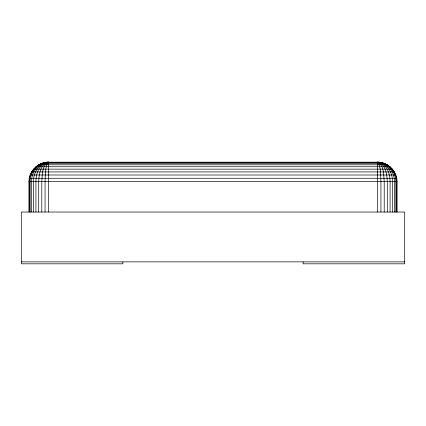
<?xml version="1.0" encoding="UTF-8"?>
<svg xmlns="http://www.w3.org/2000/svg" width="426" height="426" viewBox="0 0 426 426"><rect width="100%" height="100%" fill="white"/><g stroke="black" fill="none" stroke-linecap="round" stroke-linejoin="round"><path stroke-width="0.64" d="M28.968 212.026L28.968 181.662C28.787 171.247 38.031 162.002 48.447 162.184L377.553 162.184C387.969 162.002 397.213 171.247 397.032 181.662L397.032 212.026M48.447 212.026L48.447 162.184L47.856 162.482C44.863 168.302 45.422 175.288 45.06 181.662L45.06 212.026M29.266 212.026L29.266 181.662C29.069 171.358 38.079 162.024 48.447 162.184C41.695 165.405 42.419 175.251 41.785 181.662L41.785 212.026M30.145 212.026L30.145 181.662C29.921 171.694 38.212 162.082 48.447 162.184C40.198 163.957 39.016 174.655 38.707 181.662L38.707 212.026M31.577 212.026L31.577 181.662C31.348 172.242 38.452 162.226 48.447 162.184C39.336 163.041 35.928 173.824 35.928 181.662L35.928 212.026M48.447 162.184C38.803 162.508 33.356 172.972 33.526 181.662L33.526 212.026M45.06 162.482L380.94 162.482M41.785 163.36L384.215 163.36M38.707 164.793L387.293 164.793M35.928 166.742L390.072 166.742M33.526 169.143L392.474 169.143M31.577 171.923L394.423 171.923M30.145 175.001L395.855 175.001M29.266 178.281L396.734 178.281M28.968 181.662L397.032 181.662M21.3 261.868L404.7 261.868M377.553 212.026L377.553 162.184C387.921 162.024 396.931 171.358 396.734 181.662L396.734 212.026M380.94 212.026L380.94 181.662C380.578 175.288 381.137 168.302 378.144 162.482L377.553 162.184C387.788 162.082 396.079 171.694 395.855 181.662L395.855 212.026M384.215 212.026L384.215 181.662C383.581 175.251 384.305 165.405 377.553 162.184C387.548 162.226 394.652 172.242 394.423 181.662L394.423 212.026M387.293 212.026L387.293 181.662C386.984 174.655 385.802 163.957 377.553 162.184C387.197 162.508 392.644 172.972 392.474 181.662L392.474 212.026M377.553 162.184C386.664 163.041 390.072 173.824 390.072 181.662L390.072 212.026M303.099 261.868L303.099 263.816L404.7 263.816L404.7 212.026L21.3 212.026L21.3 263.816L122.901 263.816L122.901 261.868"/></g></svg>
